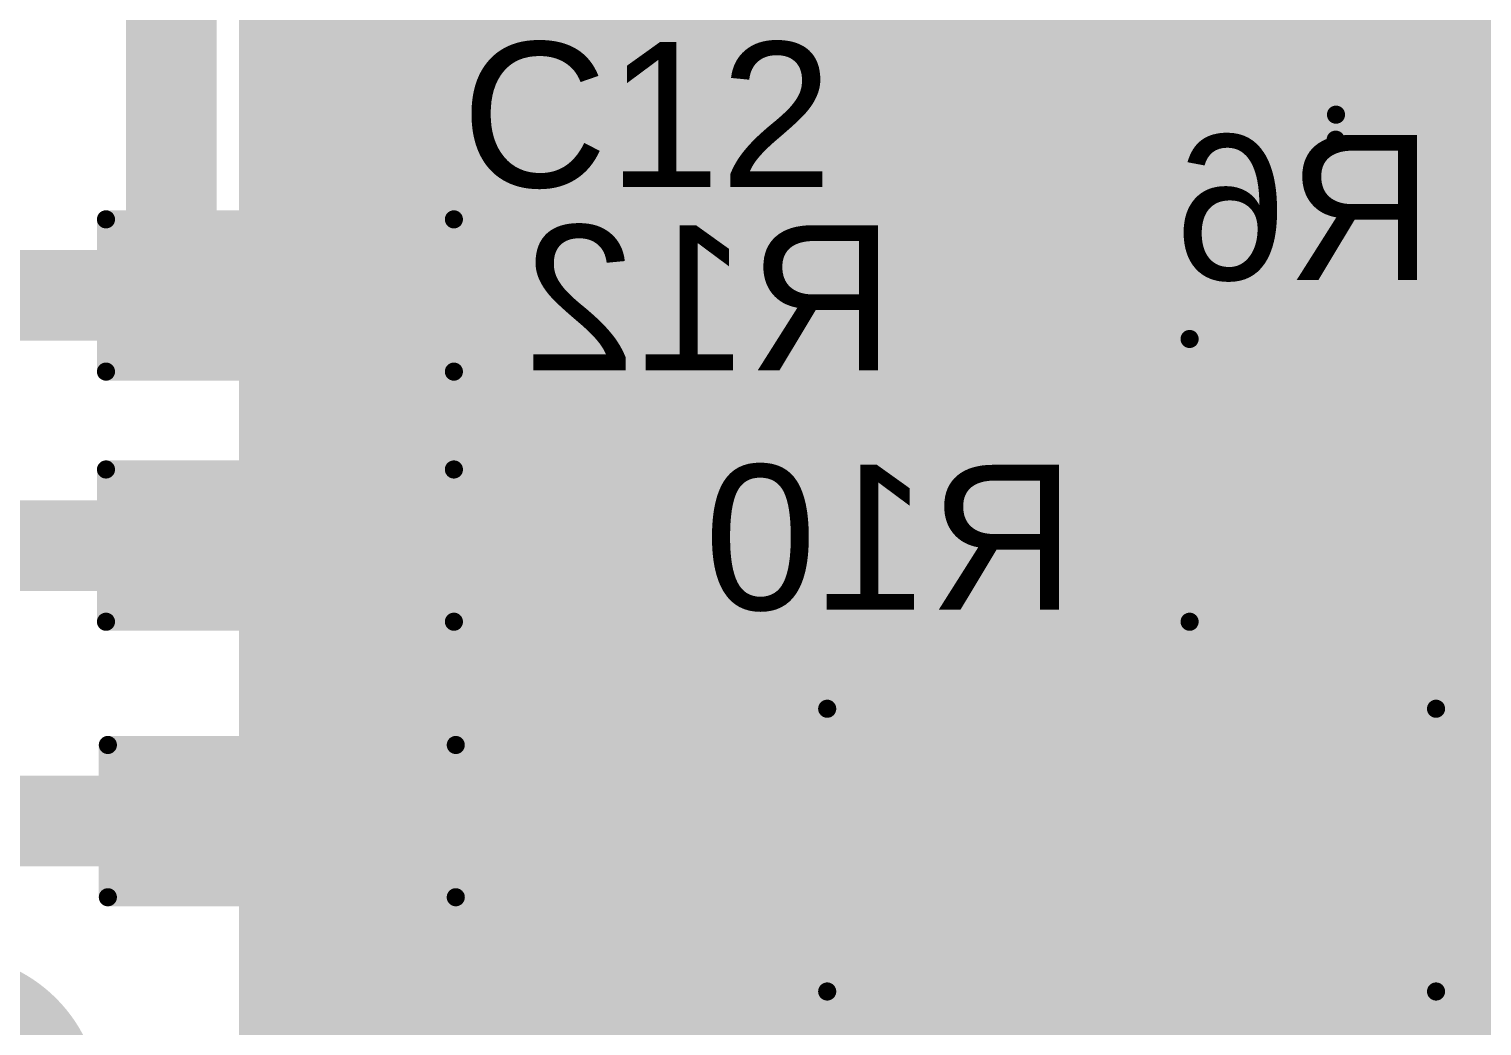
# Model space of a CAD drawing. Header units: inches. Extents: x -38 to 276, y -7 to 269.
# Drawn here: x 9.54 to 19.73, y 101.99 to 108.97 of the extents above; entities that cross this region are included whole.
import ezdxf

# ---------------------------------------------------------------- set-up
doc = ezdxf.new("R2010")
doc.units = ezdxf.units.IN
for name, color, linetype in [('Bottom Layer', 5, 'Continuous'), ('Bottom Overlay', 54, 'Continuous'), ('Bottom Paste', 16, 'Continuous'), ('Bottom Solder', 6, 'Continuous'), ('Top Layer', 1, 'Continuous'), ('Top Overlay', 2, 'Continuous')]:
    doc.layers.add(name, color=color, linetype=linetype)
doc.styles.add('Arial', font='', dxfattribs={"height": 0.2})
doc.styles.get('Arial').set_extended_font_data('Arial')

# ---------------------------------------------------------------- blocks, each defined once
blk = doc.blocks.new('R___0603_B_73')
at = {"layer": 'Bottom Layer'}
for points in [[(-1.143, -0.4445), (-1.143, 0.4445), (-0.3809999999999999, 0.4445), (-0.3809999999999999, -0.4445)], [(0.3809999999999999, -0.4445), (0.3809999999999999, 0.4445), (1.143, 0.4445), (1.143, -0.4445)]]:
    blk.add_hatch(color=5, dxfattribs=at).paths.add_polyline_path(points)
at = {"layer": 'Bottom Paste'}
for points in [[(-1.143, -0.4445), (-1.143, 0.4445), (-0.3809999999999999, 0.4445), (-0.3809999999999999, -0.4445)], [(0.3809999999999999, -0.4445), (0.3809999999999999, 0.4445), (1.143, 0.4445), (1.143, -0.4445)]]:
    blk.add_hatch(color=16, dxfattribs=at).paths.add_polyline_path(points)
at = {"layer": 'Bottom Solder'}
for points in [[(-1.2446, -0.5460999999999999), (-1.2446, 0.5460999999999999), (-0.2794, 0.5460999999999999), (-0.2794, -0.5460999999999999)], [(0.2794, -0.5460999999999999), (0.2794, 0.5460999999999999), (1.2446, 0.5460999999999999), (1.2446, -0.5460999999999999)]]:
    blk.add_hatch(color=6, dxfattribs=at).paths.add_polyline_path(points)
at = {"layer": 'Bottom Overlay'}
for points in [[(-1.2192, 0.5334, 0.127, 0.127, 0), (-1.2192, -0.5334, 0.127, 0.127, 0)], [(1.2192, 0.5334, 0.127, 0.127, 0), (-1.2192, 0.5334, 0.127, 0.127, 0)], [(1.2192, 0.5334, 0.127, 0.127, 0), (1.2192, -0.5334, 0.127, 0.127, 0)], [(1.2192, -0.5334, 0.127, 0.127, 0), (-1.2192, -0.5334, 0.127, 0.127, 0)]]:
    blk.add_lwpolyline(points, format="xyseb", dxfattribs=at)
for points in [[(-1.25095, 0.5334, 0.0635, 0.0635, 1), (-1.18745, 0.5334, 0.0635, 0.0635, 1)], [(-1.25095, 0.5334, 0.0635, 0.0635, 1), (-1.18745, 0.5334, 0.0635, 0.0635, 1)], [(1.18745, 0.5334, 0.0635, 0.0635, 1), (1.25095, 0.5334, 0.0635, 0.0635, 1)], [(1.18745, 0.5334, 0.0635, 0.0635, 1), (1.25095, 0.5334, 0.0635, 0.0635, 1)], [(-1.25095, -0.5334, 0.0635, 0.0635, 1), (-1.18745, -0.5334, 0.0635, 0.0635, 1)], [(-1.25095, -0.5334, 0.0635, 0.0635, 1), (-1.18745, -0.5334, 0.0635, 0.0635, 1)], [(1.18745, -0.5334, 0.0635, 0.0635, 1), (1.25095, -0.5334, 0.0635, 0.0635, 1)], [(1.18745, -0.5334, 0.0635, 0.0635, 1), (1.25095, -0.5334, 0.0635, 0.0635, 1)]]:
    blk.add_lwpolyline(points, format="xyseb", close=True, dxfattribs=at)
blk = doc.blocks.new('R___0603_B_74')
at = {"layer": 'Bottom Layer'}
for points in [[(-1.143, -0.4445), (-1.143, 0.4445), (-0.3809999999999999, 0.4445), (-0.3809999999999999, -0.4445)], [(0.3809999999999999, -0.4445), (0.3809999999999999, 0.4445), (1.143, 0.4445), (1.143, -0.4445)]]:
    blk.add_hatch(color=5, dxfattribs=at).paths.add_polyline_path(points)
at = {"layer": 'Bottom Paste'}
for points in [[(-1.143, -0.4445), (-1.143, 0.4445), (-0.3809999999999999, 0.4445), (-0.3809999999999999, -0.4445)], [(0.3809999999999999, -0.4445), (0.3809999999999999, 0.4445), (1.143, 0.4445), (1.143, -0.4445)]]:
    blk.add_hatch(color=16, dxfattribs=at).paths.add_polyline_path(points)
at = {"layer": 'Bottom Solder'}
for points in [[(-1.2446, -0.5460999999999999), (-1.2446, 0.5460999999999999), (-0.2794, 0.5460999999999999), (-0.2794, -0.5460999999999999)], [(0.2794, -0.5460999999999999), (0.2794, 0.5460999999999999), (1.2446, 0.5460999999999999), (1.2446, -0.5460999999999999)]]:
    blk.add_hatch(color=6, dxfattribs=at).paths.add_polyline_path(points)
at = {"layer": 'Bottom Overlay'}
for points in [[(-1.2192, -0.5334, 0.127, 0.127, 0), (-1.2192, 0.5333974599999999, 0.127, 0.127, 0)], [(-1.2192, 0.5333974599999999, 0.127, 0.127, 0), (1.2192, 0.5333974599999999, 0.127, 0.127, 0)], [(1.2192, -0.5334, 0.127, 0.127, 0), (1.2192, 0.5333974599999999, 0.127, 0.127, 0)], [(-1.2192, -0.5334, 0.127, 0.127, 0), (1.2192, -0.5334, 0.127, 0.127, 0)]]:
    blk.add_lwpolyline(points, format="xyseb", dxfattribs=at)
for points in [[(-1.25095, 0.5333974599999999, 0.0635, 0.0635, 1), (-1.18745, 0.5333974599999999, 0.0635, 0.0635, 1)], [(-1.25095, 0.5333974599999999, 0.0635, 0.0635, 1), (-1.18745, 0.5333974599999999, 0.0635, 0.0635, 1)], [(1.18745, 0.5333974599999999, 0.0635, 0.0635, 1), (1.25095, 0.5333974599999999, 0.0635, 0.0635, 1)], [(1.18745, 0.5333974599999999, 0.0635, 0.0635, 1), (1.25095, 0.5333974599999999, 0.0635, 0.0635, 1)], [(-1.25095, -0.5334, 0.0635, 0.0635, 1), (-1.18745, -0.5334, 0.0635, 0.0635, 1)], [(-1.25095, -0.5334, 0.0635, 0.0635, 1), (-1.18745, -0.5334, 0.0635, 0.0635, 1)], [(1.18745, -0.5334, 0.0635, 0.0635, 1), (1.25095, -0.5334, 0.0635, 0.0635, 1)], [(1.18745, -0.5334, 0.0635, 0.0635, 1), (1.25095, -0.5334, 0.0635, 0.0635, 1)]]:
    blk.add_lwpolyline(points, format="xyseb", close=True, dxfattribs=at)
blk = doc.blocks.new('R___0603_B_75')
at = {"layer": 'Bottom Layer'}
for points in [[(-1.143, -0.4445), (-1.143, 0.4445), (-0.3809999999999999, 0.4445), (-0.3809999999999999, -0.4445)], [(0.3809999999999999, -0.4445), (0.3809999999999999, 0.4445), (1.143, 0.4445), (1.143, -0.4445)]]:
    blk.add_hatch(color=5, dxfattribs=at).paths.add_polyline_path(points)
at = {"layer": 'Bottom Paste'}
for points in [[(-1.143, -0.4445), (-1.143, 0.4445), (-0.3809999999999999, 0.4445), (-0.3809999999999999, -0.4445)], [(0.3809999999999999, -0.4445), (0.3809999999999999, 0.4445), (1.143, 0.4445), (1.143, -0.4445)]]:
    blk.add_hatch(color=16, dxfattribs=at).paths.add_polyline_path(points)
at = {"layer": 'Bottom Solder'}
for points in [[(-1.2446, -0.5460999999999999), (-1.2446, 0.5460999999999999), (-0.2794, 0.5460999999999999), (-0.2794, -0.5460999999999999)], [(0.2794, -0.5460999999999999), (0.2794, 0.5460999999999999), (1.2446, 0.5460999999999999), (1.2446, -0.5460999999999999)]]:
    blk.add_hatch(color=6, dxfattribs=at).paths.add_polyline_path(points)
at = {"layer": 'Bottom Overlay'}
for points in [[(-1.2192, -0.5334, 0.127, 0.127, 0), (-1.2192, 0.5333974599999999, 0.127, 0.127, 0)], [(-1.2192, 0.5333974599999999, 0.127, 0.127, 0), (1.2192, 0.5333974599999999, 0.127, 0.127, 0)], [(1.2192, -0.53340254, 0.127, 0.127, 0), (1.2192, 0.5333974599999999, 0.127, 0.127, 0)], [(-1.2192, -0.5334, 0.127, 0.127, 0), (1.2192, -0.53340254, 0.127, 0.127, 0)]]:
    blk.add_lwpolyline(points, format="xyseb", dxfattribs=at)
for points in [[(-1.25095, 0.5333974599999999, 0.0635, 0.0635, 1), (-1.18745, 0.5333974599999999, 0.0635, 0.0635, 1)], [(-1.25095, 0.5333974599999999, 0.0635, 0.0635, 1), (-1.18745, 0.5333974599999999, 0.0635, 0.0635, 1)], [(1.18745, 0.5333974599999999, 0.0635, 0.0635, 1), (1.25095, 0.5333974599999999, 0.0635, 0.0635, 1)], [(1.18745, 0.5333974599999999, 0.0635, 0.0635, 1), (1.25095, 0.5333974599999999, 0.0635, 0.0635, 1)], [(-1.25095, -0.5334, 0.0635, 0.0635, 1), (-1.18745, -0.5334, 0.0635, 0.0635, 1)], [(-1.25095, -0.5334, 0.0635, 0.0635, 1), (-1.18745, -0.5334, 0.0635, 0.0635, 1)], [(1.18745, -0.53340254, 0.0635, 0.0635, 1), (1.25095, -0.53340254, 0.0635, 0.0635, 1)], [(1.18745, -0.53340254, 0.0635, 0.0635, 1), (1.25095, -0.53340254, 0.0635, 0.0635, 1)]]:
    blk.add_lwpolyline(points, format="xyseb", close=True, dxfattribs=at)
blk = doc.blocks.new('R___1206_B_76')
at = {"layer": 'Bottom Layer'}
for points in [[(-2.03199746, 0.889), (-0.50799746, 0.889), (-0.50799746, -0.889), (-2.03199746, -0.889)], [(0.50799746, 0.889), (2.03199746, 0.889), (2.03199746, -0.889), (0.50799746, -0.889)]]:
    blk.add_hatch(color=5, dxfattribs=at).paths.add_polyline_path(points)
at = {"layer": 'Bottom Paste'}
for points in [[(-2.03199746, 0.889), (-0.50799746, 0.889), (-0.50799746, -0.889), (-2.03199746, -0.889)], [(0.50799746, 0.889), (2.03199746, 0.889), (2.03199746, -0.889), (0.50799746, -0.889)]]:
    blk.add_hatch(color=16, dxfattribs=at).paths.add_polyline_path(points)
at = {"layer": 'Bottom Solder'}
for points in [[(-2.13359746, 0.9905999999999999), (-0.40639746, 0.9905999999999999), (-0.40639746, -0.9905999999999999), (-2.13359746, -0.9905999999999999)], [(0.40639746, 0.9905999999999999), (2.13359746, 0.9905999999999999), (2.13359746, -0.9905999999999999), (0.40639746, -0.9905999999999999)]]:
    blk.add_hatch(color=6, dxfattribs=at).paths.add_polyline_path(points)
at = {"layer": 'Bottom Overlay'}
for points in [[(-2.1336, -0.9905999999999999, 0.127, 0.127, 0), (-2.1336, 0.9905999999999999, 0.127, 0.127, 0)], [(-2.1336, 0.9905999999999999, 0.127, 0.127, 0), (2.1336, 0.9905999999999999, 0.127, 0.127, 0)], [(2.1336, -0.9905999999999999, 0.127, 0.127, 0), (2.1336, 0.9905999999999999, 0.127, 0.127, 0)], [(-2.1336, -0.9905999999999999, 0.127, 0.127, 0), (2.1336, -0.9905999999999999, 0.127, 0.127, 0)]]:
    blk.add_lwpolyline(points, format="xyseb", dxfattribs=at)
for points in [[(-2.16535, 0.9905999999999999, 0.0635, 0.0635, 1), (-2.10185, 0.9905999999999999, 0.0635, 0.0635, 1)], [(-2.16535, 0.9905999999999999, 0.0635, 0.0635, 1), (-2.10185, 0.9905999999999999, 0.0635, 0.0635, 1)], [(2.10185, 0.9905999999999999, 0.0635, 0.0635, 1), (2.16535, 0.9905999999999999, 0.0635, 0.0635, 1)], [(2.10185, 0.9905999999999999, 0.0635, 0.0635, 1), (2.16535, 0.9905999999999999, 0.0635, 0.0635, 1)], [(-2.16535, -0.9905999999999999, 0.0635, 0.0635, 1), (-2.10185, -0.9905999999999999, 0.0635, 0.0635, 1)], [(-2.16535, -0.9905999999999999, 0.0635, 0.0635, 1), (-2.10185, -0.9905999999999999, 0.0635, 0.0635, 1)], [(2.10185, -0.9905999999999999, 0.0635, 0.0635, 1), (2.16535, -0.9905999999999999, 0.0635, 0.0635, 1)], [(2.10185, -0.9905999999999999, 0.0635, 0.0635, 1), (2.16535, -0.9905999999999999, 0.0635, 0.0635, 1)]]:
    blk.add_lwpolyline(points, format="xyseb", close=True, dxfattribs=at)
blk = doc.blocks.new('R___1206_B_80')
at = {"layer": 'Bottom Layer'}
for points in [[(-2.03199746, 0.889), (-0.50799746, 0.889), (-0.50799746, -0.889), (-2.03199746, -0.889)], [(0.50799746, 0.889), (2.03199746, 0.889), (2.03199746, -0.889), (0.50799746, -0.889)]]:
    blk.add_hatch(color=5, dxfattribs=at).paths.add_polyline_path(points)
at = {"layer": 'Bottom Paste'}
for points in [[(-2.03199746, 0.889), (-0.50799746, 0.889), (-0.50799746, -0.889), (-2.03199746, -0.889)], [(0.50799746, 0.889), (2.03199746, 0.889), (2.03199746, -0.889), (0.50799746, -0.889)]]:
    blk.add_hatch(color=16, dxfattribs=at).paths.add_polyline_path(points)
at = {"layer": 'Bottom Solder'}
for points in [[(-2.13359746, 0.9905999999999999), (-0.40639746, 0.9905999999999999), (-0.40639746, -0.9905999999999999), (-2.13359746, -0.9905999999999999)], [(0.40639746, 0.9905999999999999), (2.13359746, 0.9905999999999999), (2.13359746, -0.9905999999999999), (0.40639746, -0.9905999999999999)]]:
    blk.add_hatch(color=6, dxfattribs=at).paths.add_polyline_path(points)
at = {"layer": 'Bottom Overlay'}
for points in [[(-2.1336, -0.99060254, 0.127, 0.127, 0), (-2.1336, 0.9905999999999999, 0.127, 0.127, 0)], [(-2.1336, 0.9905999999999999, 0.127, 0.127, 0), (2.1336, 0.9905999999999999, 0.127, 0.127, 0)], [(2.1336, -0.9905974599999998, 0.127, 0.127, 0), (2.1336, 0.9905999999999999, 0.127, 0.127, 0)], [(-2.1336, -0.99060254, 0.127, 0.127, 0), (2.1336, -0.9905974599999998, 0.127, 0.127, 0)]]:
    blk.add_lwpolyline(points, format="xyseb", dxfattribs=at)
for points in [[(-2.16535, 0.9905999999999999, 0.0635, 0.0635, 1), (-2.10185, 0.9905999999999999, 0.0635, 0.0635, 1)], [(-2.16535, 0.9905999999999999, 0.0635, 0.0635, 1), (-2.10185, 0.9905999999999999, 0.0635, 0.0635, 1)], [(2.10185, 0.9905999999999999, 0.0635, 0.0635, 1), (2.16535, 0.9905999999999999, 0.0635, 0.0635, 1)], [(2.10185, 0.9905999999999999, 0.0635, 0.0635, 1), (2.16535, 0.9905999999999999, 0.0635, 0.0635, 1)], [(-2.16535, -0.99060254, 0.0635, 0.0635, 1), (-2.10185, -0.99060254, 0.0635, 0.0635, 1)], [(-2.16535, -0.99060254, 0.0635, 0.0635, 1), (-2.10185, -0.99060254, 0.0635, 0.0635, 1)], [(2.10185, -0.9905974599999998, 0.0635, 0.0635, 1), (2.16535, -0.9905974599999998, 0.0635, 0.0635, 1)], [(2.10185, -0.9905974599999998, 0.0635, 0.0635, 1), (2.16535, -0.9905974599999998, 0.0635, 0.0635, 1)]]:
    blk.add_lwpolyline(points, format="xyseb", close=True, dxfattribs=at)
blk = doc.blocks.new('KN151M45025_30A_153')
at = {"layer": 'Top Overlay'}
for points in [[(12.419838, 0, 0.127, 0.127, 1), (-12.579858, 0, 0.127, 0.127, 1)], [(-0.16255492, 9.999979999999999, 0.0635, 0.0635, 1), (-0.09905492, 9.999979999999999, 0.0635, 0.0635, 1)], [(0.01270762, 9.99744, 0.0635, 0.0635, 1), (0.07620761999999999, 9.99744, 0.0635, 0.0635, 1)]]:
    blk.add_lwpolyline(points, format="xyseb", close=True, dxfattribs=at)
blk.add_lwpolyline([(0.04445762, 9.99744, 0.127, 0.127, -228.200389399901), (-0.13080492, 9.999979999999999, 0.127, 0.127, 0)], format="xyseb", dxfattribs=at)

msp = doc.modelspace()

# ---------------------------------------------------------------- hatches: boundary and pattern name
at = {"layer": 'Bottom Layer'}
msp.add_hatch(color=5, dxfattribs=at).paths.add_polyline_path([(49.47251726, 121.12511208), (49.58761736, 121.04820342), (49.66452602, 120.93310332), (49.69111474, 120.79943074), (49.69083788, 120.7973327), (49.69083788, 102.27364864), (49.69157447999999, 102.26805556), (49.66110209999999, 102.11486562), (49.57115816, 101.98025578), (49.43654832, 101.89031184), (49.28335838, 101.85983946), (49.27776529999999, 101.86057606), (47.26595068, 101.86057606), (47.22792688, 101.89859986), (46.99807466, 102.0313047), (46.74170738, 102.099999), (46.4762977, 102.099999), (46.21993042, 102.0313047), (45.9900782, 101.89859986), (45.80240267999999, 101.71092434), (45.66969784, 101.48107212), (45.60100354, 101.22470484), (45.60100354, 100.95929516), (45.66969784, 100.70292788), (45.80240267999999, 100.47307566), (45.9900782, 100.28540014), (46.14777917999999, 100.1943513), (46.11374825999999, 100.0673513), (45.339, 100.0673513), (45.339, 100.2026825), (43.053, 100.2026825), (43.053, 100.0833533), (41.41267561999999, 100.0833533), (41.41179678, 100.08547674), (41.40967334, 100.08635558), (41.40967334, 100.30259594), (42.061003, 100.30259594), (42.061003, 105.12859594), (38.96500208, 105.12859594), (38.96500208, 100.30259594), (39.61633174, 100.30259594), (39.61633174, 100.076), (39.61539702, 100.076), (39.64973274, 99.72738754), (39.7514191, 99.39217357999999), (39.91654704, 99.08323845999999), (40.13877418, 98.81245414), (40.4095585, 98.590227), (40.71849362, 98.42509906), (41.05370758, 98.32341269999999), (41.40232003999999, 98.28907697999999), (41.40232003999999, 98.2900117), (43.053, 98.2900117), (43.053, 98.17068249999998), (45.339, 98.17068249999998), (45.339, 98.2740097), (47.85257384, 98.2740097), (47.85499954, 98.26568104), (47.75972668, 98.1386785), (47.0269951, 98.1386785), (47.0269951, 97.16199261999999), (46.89999256, 97.06454044), (46.76858566, 97.09975245999999), (46.50317597999999, 97.09975245999999), (46.2468087, 97.03105816), (46.01695648, 96.89835332), (45.82928096, 96.7106778), (45.69657612, 96.48082558), (45.62788182, 96.2244583), (45.62788182, 95.95904861999999), (45.69657612, 95.70268134), (45.82928096, 95.47282912), (46.01695648, 95.28515359999999), (46.2468087, 95.15244875999998), (46.39504056, 95.11273077999999), (46.43695818, 95.09536734), (46.4819365, 95.0894466), (46.50317597999999, 95.08375446), (46.52516222, 95.08375446), (46.63588082, 95.0691774), (46.74659942, 95.08375446), (46.76858566, 95.08375446), (46.78982514, 95.0894466), (46.83480346, 95.09536734), (46.87672108, 95.11273077999999), (47.02495294, 95.15244875999998), (47.1340053, 95.21541027999999), (47.24399237999999, 95.15191028), (47.24399237999999, 94.6212992), (46.38030601999999, 94.6212992), (46.38030601999999, 91.82729919999998), (49.13699342, 91.82729919999998), (49.13699342, 90.06288058), (50.95299181999999, 90.06288058), (50.95299181999999, 90.25229345999999), (51.40641992, 90.25229345999999), (51.40641992, 90.13186952), (53.31141992, 90.13186952), (53.31141992, 91.33632736), (54.49386612, 91.33632736), (54.49386612, 90.13183649999999), (56.39886611999999, 90.13183649999999), (56.39886611999999, 90.18821433999999), (57.82277741999999, 90.18821433999999), (57.85964551999999, 90.06668296), (57.8374002, 90.05181888), (57.80132712, 90.01574579999999), (57.75891166, 89.98740448), (57.5820159, 89.81051126), (54.49358418, 86.72207954), (54.34662993999999, 86.58888955999998), (54.00680588, 86.3618288), (53.64104334, 86.21032541999999), (53.24018308, 86.13058973999999), (53.04211134000001, 86.120859), (42.78003382, 86.120859), (42.72742787999999, 86.24785899999999), (42.955464, 86.47589511999999), (43.218989, 86.87028853999999), (43.4005101, 87.30851727999999), (43.49304737999999, 87.77373605999999), (43.49304737999999, 88.2480709), (43.4005101, 88.71328967999999), (43.218989, 89.15151841999999), (42.955464, 89.54591183999999), (42.62005953999999, 89.8813163), (42.22566611999999, 90.1448413), (41.78743738, 90.3263624), (41.3222186, 90.41889968), (40.84788376, 90.41889968), (40.38266498, 90.3263624), (39.94443623999999, 90.1448413), (39.55004281999999, 89.8813163), (39.21463836, 89.54591183999999), (38.95111336, 89.15151841999999), (38.76959226, 88.71328967999999), (38.67705497999999, 88.2480709), (38.67705497999999, 87.77373605999999), (38.76959226, 87.30851727999999), (38.95111336, 86.87028853999999), (39.21463836, 86.47589511999999), (39.44267447999999, 86.24785899999999), (39.39006853999999, 86.120859), (34.2978105, 86.120859), (34.22464833999999, 86.12445056), (34.06892602, 86.15542586), (33.93406471999999, 86.21128808), (33.81270352, 86.29237758), (33.7094703, 86.3956108), (33.6283808, 86.516972), (33.57251858, 86.65183329999999), (33.54154328, 86.80755561999999), (33.53795172, 86.88072285999999), (33.5379441, 106.17197968), (33.53794918, 106.32208098), (33.52799746, 106.37211644), (33.528, 106.42313488), (33.4694403, 106.71757168), (33.44991786, 106.76470646), (33.43996614, 106.81474192), (33.32508702, 107.09209468), (33.29674062, 107.13451776), (33.27722072, 107.18164492), (33.11043669999999, 107.43125834), (33.07436616, 107.46732888), (33.0460223, 107.50974942), (32.83374687999999, 107.72202484), (32.79132888, 107.7503687), (32.75525326, 107.78644178), (32.50564238, 107.95322326), (32.45851013999999, 107.9727457), (32.41609214, 108.00108702), (32.31001666, 108.0450214), (32.3352795, 108.17202394), (46.06427922, 108.1720214), (46.19186595999999, 108.17201632), (46.26660545999999, 108.18185374), (46.34182248, 108.18678134), (46.59209376, 108.23655772), (46.66347792, 108.26078678), (46.7362794, 108.28029398), (46.97203204, 108.37794174), (47.0372948, 108.4156201), (47.10491214, 108.44896522), (47.31708088, 108.59073278), (47.37375082, 108.64043042), (47.43355258, 108.68631806), (47.61398655999999, 108.8667495), (47.6598742, 108.9265538), (47.7095693, 108.98321866), (47.85133432, 109.19538994), (47.88467436, 109.26299204), (47.92236034, 109.32827004), (48.0200081, 109.56402014), (48.03951275999999, 109.636814), (48.06374436, 109.70820324), (48.11352328, 109.95847198), (48.11845342, 110.03370424), (48.1282883, 110.10843612), (48.12828321999999, 110.23602286), (48.1282883, 116.205), (48.1265484, 116.21821816), (48.12782856, 116.23144648), (48.12211864, 116.39726784), (48.10971582, 116.47161618), (48.10219742, 116.54662492), (48.02628952, 116.86966466), (47.99962206, 116.94015474), (47.9776155, 117.01225518), (47.84014561999999, 117.31427896), (47.8002346, 117.37821838), (47.76459078, 117.44462668), (47.57084212, 117.71402924), (47.519209, 117.76897198), (47.47130205999999, 117.82714052), (47.22871682, 118.05356628), (47.1673809, 118.0973635), (47.10902948, 118.14508248), (46.826932, 118.31983194), (46.75821484, 118.35082502), (46.69168715999999, 118.3862377), (46.38091562, 118.5025951), (46.30750199999999, 118.51958008), (46.2353152, 118.5413428), (45.90781775999999, 118.5948352), (45.83245596, 118.597172), (45.75744976, 118.60442878), (45.60489482, 118.59917098), (27.19886102, 118.59917606), (27.19882292, 118.59917098), (27.04814758, 118.59917352), (26.9734284, 118.58933864), (26.89819106, 118.58440596), (26.60253252, 118.5255948), (26.53114836, 118.5013632), (26.45835704, 118.48185854), (26.17985366, 118.36649936), (26.11458074, 118.32881592), (26.0469761, 118.29547588), (25.79632636, 118.1279959), (25.73965388, 118.07829572), (25.67986482, 118.03241824), (25.46670547999999, 117.81926144), (25.420828, 117.75947238), (25.3711202, 117.70279228), (25.20364276, 117.45214508), (25.1703078, 117.38454806), (25.13261674, 117.31926498), (25.01725756, 117.0407616), (24.99774528, 116.96794742), (24.9735213, 116.8965785), (24.91471268, 116.6009225), (24.90978254, 116.52570802), (24.89994512, 116.45098376), (24.89994512, 116.30026016), (24.89994512, 110.6305763), (24.89994512, 110.46412756), (24.90978508, 110.3893906), (24.91471268, 110.31418882), (24.93370172, 110.218728), (24.8260362, 110.109), (19.81200508, 110.109), (19.81200508, 107.31500254), (19.81200254, 107.31500254), (19.76886318, 107.2058689), (17.27201016, 107.2058689), (17.27201016, 106.1842936), (12.9539365, 106.1842936), (12.9539365, 106.3041689), (12.95381458, 106.3041689), (12.95381458, 108.05667238), (11.37343674, 108.05667238), (11.37343674, 108.86687142), (11.61881598, 108.86687142), (11.61881598, 109.81687206), (11.61881598, 110.49404368), (11.63764246, 110.51286762), (11.68627076, 110.52589782), (11.73618938, 110.53246626), (11.78276282, 110.55175502), (11.83144192, 110.56479792), (11.87581826, 110.5831799), (12.00281826, 110.50287018), (12.00281826, 108.86687142), (14.23881582, 108.86687142), (14.23881582, 108.91629474), (16.25158294, 108.91629474), (16.25158294, 108.91166178), (16.70570446, 108.95638864), (17.14237618, 109.08885218), (17.54481378, 109.3039597), (17.89755374, 109.59344604), (18.18704008, 109.946186), (18.4021476, 110.3486236), (18.53461114, 110.78529532), (18.579338, 111.23941684), (18.57470504, 111.23941684), (18.57470504, 113.2150009), (19.95699336, 113.2150009), (19.95699336, 115.1309991), (19.7425691, 115.1309991), (19.7425691, 120.84026632), (19.74271642, 120.84026632), (19.76639176, 120.95928564), (19.83380844, 121.0601846), (19.9347074, 121.12760128), (20.05372672, 121.15127662), (20.05372672, 121.15142394), (49.33674664, 121.15142394), (49.33884467999999, 121.1517008)])
h = msp.add_hatch(color=5, dxfattribs=at)
edge = h.paths.add_edge_path()
edge.add_line((5.04672854, 100.49086074), (0.8778773400000004, 100.49086074))
edge.add_arc((0.87787226, 99.91809074), 0.5727700000225276, 89.99949183344113, 180.0005081665583)
edge.add_line((0.30510226, 99.91808566), (0.30510226, 97.76326141999999))
edge.add_line((0.30510226, 97.76326141999999), (-0.45683678, 97.76326141999999))
edge.add_line((-0.45683678, 97.76326141999999), (-0.45683678, 101.77816322))
edge.add_arc((0.25586436, 101.77816322), 0.71270114, 90, 180, ccw=False)
edge.add_line((0.25586436, 102.49086436), (6.11536242, 102.49086944))
edge.add_line((6.11536242, 102.49086944), (8.98246108, 102.49086944))
edge.add_arc((8.98247124, 101.42730032), 1.063569120048528, -0.0005473317232258523, 90.0005473317238, ccw=False)
edge.add_line((10.04604036, 101.42729016), (10.04604036, 85.24493237999998))
edge.add_arc((9.136583182657157, 85.23745765146464), 0.9094878938100754, -89.53275129410832, 0.4708971086241718, ccw=False)
edge.add_line((9.143999999999998, 84.32799999999999), (7.8786355, 84.32799999999999))
edge.add_arc((7.878617720612807, 85.22125196147945), 0.8932519616564011, 179.9972304040743, 270.0011404216193, ccw=False)
edge.add_line((6.98536576, 85.22129514), (6.98534036, 99.53497492))
edge.add_arc((6.029528204792837, 99.53506128198495), 0.9558121591087619, 359.9948230651725, 450.0027409545115)
edge.add_line((6.02948248, 100.49087344), (5.04672854, 100.49086074))
at = {"layer": 'Top Layer'}
h = msp.add_hatch(color=1, dxfattribs=at)
h.paths.add_polyline_path([(48.354996, 100.7194455), (47.65704464, 100.7194455), (47.57973212, 100.82020222), (47.61700154, 100.95929516), (47.61700154, 101.22470484), (47.54830724, 101.48107212), (47.4156024, 101.71092434), (47.22792688, 101.89859986), (46.99807466, 102.0313047), (46.74170738, 102.099999), (46.4762977, 102.099999), (46.21993042, 102.0313047), (45.9900782, 101.89859986), (45.80240267999999, 101.71092434), (45.66969784, 101.48107212), (45.60100354, 101.22470484), (45.60100354, 100.95929516), (45.63827295999999, 100.82020222), (45.56096044, 100.7194455), (11.11535496, 100.7194455), (11.01499702, 100.78376846), (11.01499702, 117.3100016), (11.01499702, 119.9259984), (11.01499702, 120.523), (48.35499346, 120.523)])
h.paths.add_polyline_path([(28.93916742, 115.73467074), (28.46483258, 115.73467074), (27.9996138, 115.64213346), (27.56138506, 115.46061236), (27.16699164, 115.19708736), (26.83158464, 114.86168036), (26.56805964, 114.46728694), (26.38653854, 114.0290582), (26.29400126, 113.56383942), (26.29400126, 113.08950458), (26.38653854, 112.6242858), (26.56805964, 112.18605706), (26.83158464, 111.79166364), (27.16699164, 111.45625664), (27.56138506, 111.19273164), (27.9996138, 111.01121054), (28.46483258, 110.91867326), (28.93916742, 110.91867326), (29.4043862, 111.01121054), (29.84261494, 111.19273164), (30.23700836, 111.45625664), (30.57241536, 111.79166364), (30.83594036, 112.18605706), (31.01746146, 112.6242858), (31.10999873999999, 113.08950458), (31.10999873999999, 113.56383942), (31.01746146, 114.0290582), (30.83594036, 114.46728694), (30.57241536, 114.86168036), (30.23700836, 115.19708736), (29.84261494, 115.46061236), (29.4043862, 115.64213346)], flags=0)
h.paths.add_polyline_path([(46.40678298, 112.149001), (46.04921702, 112.149001), (45.70383289999999, 112.05645356), (45.39417134, 111.87767058), (45.14133212, 111.62483136), (44.96254914, 111.3151698), (44.8700017, 110.96978568), (44.8700017, 110.61221972), (44.96254914, 110.2668356), (45.14133212, 109.95717404), (45.39417134, 109.70433482), (45.70383289999999, 109.52555184), (46.04921702, 109.4330044), (46.40678298, 109.4330044), (46.75216709999999, 109.52555184), (47.06182866, 109.70433482), (47.31466788, 109.95717404), (47.49345086, 110.2668356), (47.5859983, 110.61221972), (47.5859983, 110.96978568), (47.49345086, 111.3151698), (47.31466788, 111.62483136), (47.06182866, 111.87767058), (46.75216709999999, 112.05645356)], flags=0)
h.paths.add_polyline_path([(28.93916742, 105.73469328), (28.46483258, 105.73469328), (27.9996138, 105.642156), (27.56138506, 105.4606349), (27.16699164, 105.1971099), (26.83158464, 104.8617029), (26.56805964, 104.46730948), (26.38653854, 104.02908074), (26.29400126, 103.56386196), (26.29400126, 103.08952712), (26.38653854, 102.62430834), (26.56805964, 102.1860796), (26.83158464, 101.79168618), (27.16699164, 101.45627918), (27.56138506, 101.19275418), (27.9996138, 101.01123308), (28.46483258, 100.9186958), (28.93916742, 100.9186958), (29.4043862, 101.01123308), (29.84261494, 101.19275418), (30.23700836, 101.45627918), (30.57241536, 101.79168618), (30.83594036, 102.1860796), (31.01746146, 102.62430834), (31.10999873999999, 103.08952712), (31.10999873999999, 103.56386196), (31.01746146, 104.02908074), (30.83594036, 104.46730948), (30.57241536, 104.8617029), (30.23700836, 105.1971099), (29.84261494, 105.4606349), (29.4043862, 105.642156)], flags=0)

# ---------------------------------------------------------------- linework, layer by layer
at = {"layer": 'Bottom Layer'}
for points in [[(10.54081458, 107.10417238, 0.635, 0.635, 0), (10.54081458, 109.67737018, 0.635, 0.635, 0)], [(6.35006096, 107.10423334, 0.635, 0.635, 0), (10.54075362, 107.10423334, 0.635, 0.635, 0)], [(12.06481458, 105.35167144, 0.635, 0.635, 0), (12.06481458, 107.10417238, 0.635, 0.635, 0)], [(6.349794259999999, 105.3517324, 0.635, 0.635, 0), (10.540873, 105.3517324, 0.635, 0.635, 0)], [(12.06481458, 105.35167144, 0.635, 0.635, 0), (18.54201016, 105.35167144, 0.635, 0.635, 0)], [(16.00201524, 100.75419016, 1.27, 1.27, 0), (16.00201524, 103.21802826, 1.27, 1.27, 0)], [(18.54201016, 103.21802826, 1.27, 1.27, 0), (20.95579248, 103.21802826, 1.27, 1.27, 0)], [(8.97093202, 103.42122826, 0.635, 0.635, 0), (10.55404036, 103.42122826, 0.635, 0.635, 0)], [(10.55404036, 103.42122826, 0.635, 0.635, 0), (10.56699944, 103.42122826, 0.635, 0.635, 0)], [(12.07804036, 103.42122826, 0.635, 0.635, 0), (15.79881524, 103.42122826, 0.635, 0.635, 0)], [(15.79881524, 103.42122826, 0.3809999999999999, 0.3809999999999999, 0), (16.00201524, 103.21802826, 0.3809999999999999, 0.3809999999999999, 0)]]:
    msp.add_lwpolyline(points, format="xyseb", dxfattribs=at)
for points in [[(10.38200362, 107.10423334, 0.3175, 0.3175, 1), (10.69950362, 107.10423334, 0.3175, 0.3175, 1)], [(10.38206458, 107.10417238, 0.3175, 0.3175, 1), (10.69956458, 107.10417238, 0.3175, 0.3175, 1)], [(11.90606458, 107.10417238, 0.3175, 0.3175, 1), (12.22356458, 107.10417238, 0.3175, 0.3175, 1)], [(10.382123, 105.3517324, 0.3175, 0.3175, 1), (10.699623, 105.3517324, 0.3175, 0.3175, 1)], [(11.90606458, 105.35167144, 0.3175, 0.3175, 1), (12.22356458, 105.35167144, 0.3175, 0.3175, 1)], [(11.90606458, 105.35167144, 0.3175, 0.3175, 1), (12.22356458, 105.35167144, 0.3175, 0.3175, 1)], [(18.38326016, 105.35167144, 0.3175, 0.3175, 1), (18.70076016, 105.35167144, 0.3175, 0.3175, 1)], [(15.68451524, 103.21802826, 0.635, 0.635, 1), (16.31951524, 103.21802826, 0.635, 0.635, 1)], [(18.22451016, 103.21802826, 0.635, 0.635, 1), (18.85951016, 103.21802826, 0.635, 0.635, 1)], [(10.39529036, 103.42122826, 0.3175, 0.3175, 1), (10.71279036, 103.42122826, 0.3175, 0.3175, 1)], [(10.39529036, 103.42122826, 0.3175, 0.3175, 1), (10.71279036, 103.42122826, 0.3175, 0.3175, 1)], [(10.40824944, 103.42122826, 0.3175, 0.3175, 1), (10.72574944, 103.42122826, 0.3175, 0.3175, 1)], [(11.91929036, 103.42122826, 0.3175, 0.3175, 1), (12.23679036, 103.42122826, 0.3175, 0.3175, 1)], [(15.64006524, 103.42122826, 0.3175, 0.3175, 1), (15.95756524, 103.42122826, 0.3175, 0.3175, 1)], [(15.70356524, 103.42122826, 0.1905, 0.1905, 1), (15.89406524, 103.42122826, 0.1905, 0.1905, 1)], [(15.90676524, 103.21802826, 0.1905, 0.1905, 1), (16.09726524, 103.21802826, 0.1905, 0.1905, 1)]]:
    msp.add_lwpolyline(points, format="xyseb", close=True, dxfattribs=at)

# ---------------------------------------------------------------- block references
for name, p, rotation in [('KN151M45025_30A_153', (28.70199999999999, 108.32668454), 90), ('R___0603_B_73', (11.31604036, 103.42122826), 180)]:
    msp.add_blockref(name, p, dxfattribs=dict(rotation=rotation))
for name, p in [('R___0603_B_74', (11.30281458, 107.10417238)), ('R___1206_B_80', (19.81200762, 105.8088689)), ('R___0603_B_75', (11.3029365, 105.3516689)), ('R___1206_B_76', (17.2720127, 103.21802826))]:
    msp.add_blockref(name, p)

# ---------------------------------------------------------------- texts
at = {"layer": 'Bottom Overlay', "style": 'Arial', "text_generation_flag": 2}
for s, p in [('R6', (19.3883915, 107.21356256)), ('R12', (15.61121846, 106.58045232)), ('R10', (16.87891722, 104.90191872))]:
    msp.add_text(s, height=1.016, dxfattribs=at).set_placement(p)
at = {"layer": 'Top Overlay', "style": 'Arial'}
msp.add_text('C12', height=1.016, dxfattribs=at).set_placement((12.57341148, 107.86330726))

doc.saveas('drawing.dxf')
